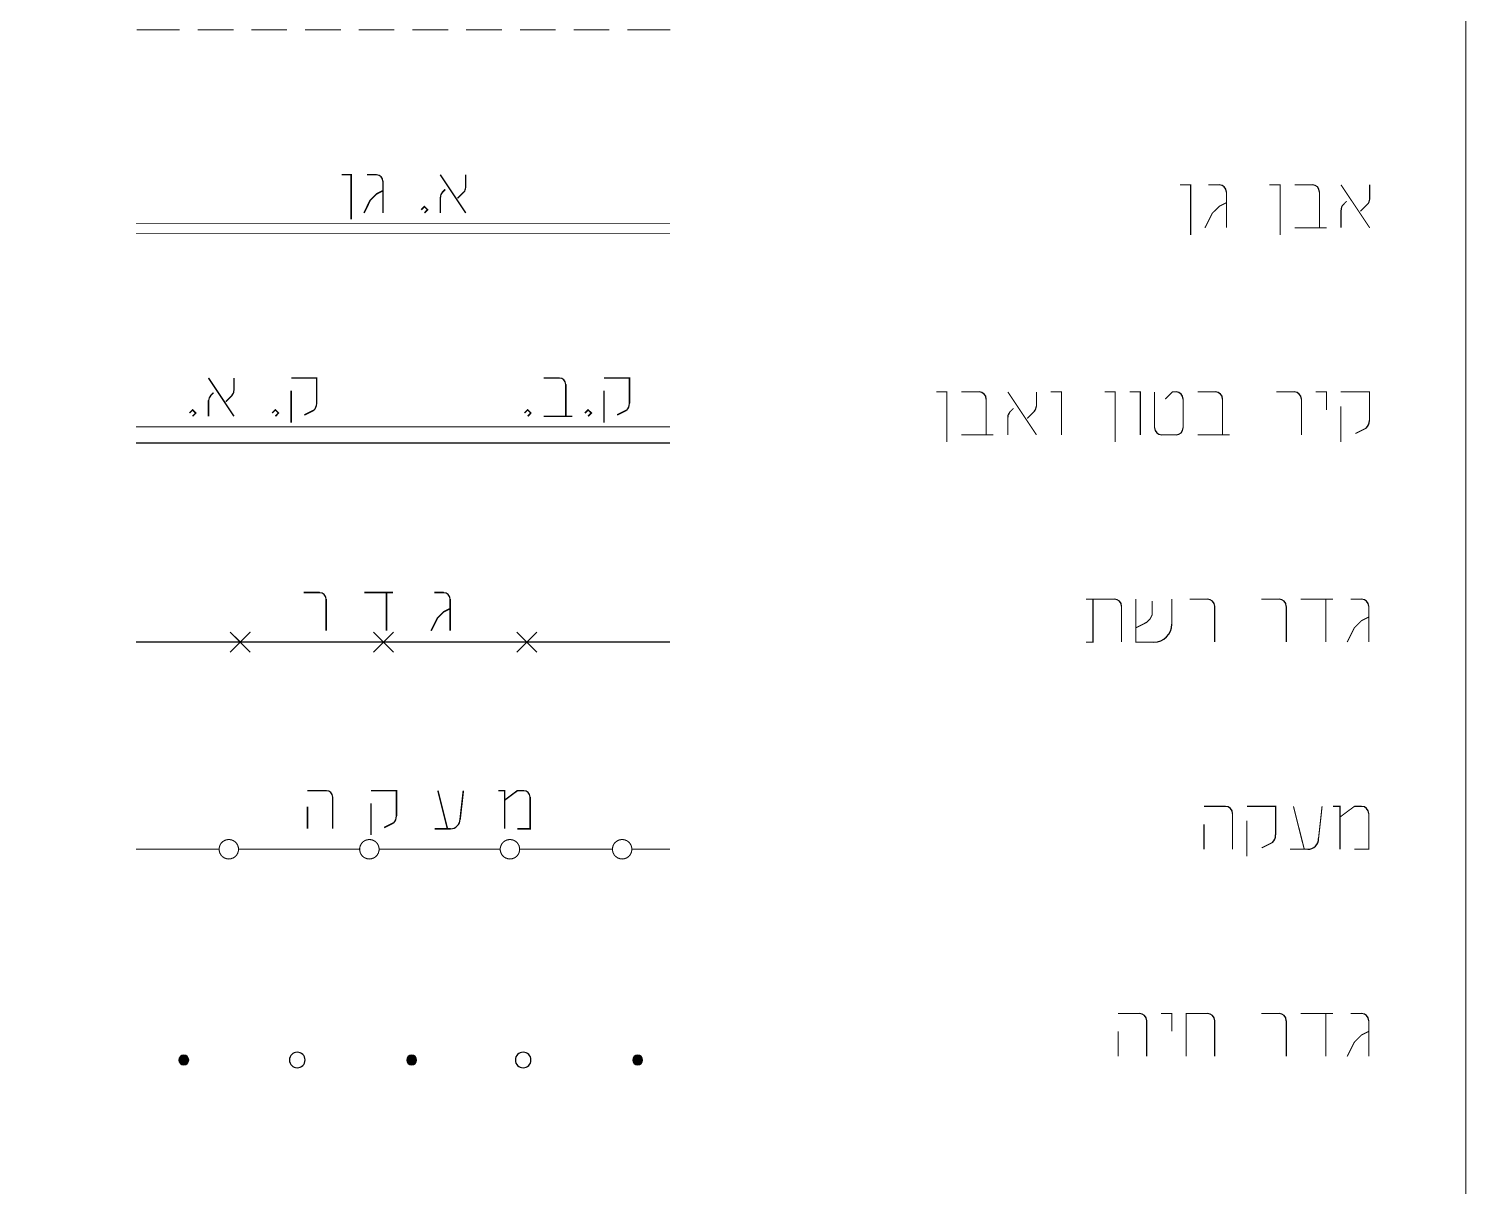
# Model space of a CAD drawing. Extents: x 489 to 720, y 1028 to 1176.
# Drawn here: x 659.46 to 674.53, y 1151.23 to 1163.37 of the extents above; entities that cross this region are included whole.
import ezdxf

# ---------------------------------------------------------------- set-up
doc = ezdxf.new("R2010")
doc.units = 0
doc.header["$MEASUREMENT"] = 0
for name, color, linetype in [('M1280', 7, 'Continuous'), ('M2408', 7, 'Continuous'), ('M2410', 7, 'Continuous'), ('M2602', 7, 'Continuous'), ('M2603', 7, 'Continuous'), ('M2802', 7, 'Continuous')]:
    doc.layers.add(name, color=color, linetype=linetype)

msp = doc.modelspace()

# ---------------------------------------------------------------- linework, layer by layer
at = {"color": 250, "linetype": 'Continuous', "ltscale": 0.045455, "const_width": 0.0158}
for points in [[(662.741, 1161.837), (662.841, 1161.837), (662.841, 1161.369)], [(663.108, 1161.837), (663.008, 1161.837)], [(663.775, 1161.837), (664.042, 1161.436)], [(664.042, 1161.703), (664.042, 1161.837)], [(662.975, 1161.436), (663.041, 1161.57), (663.108, 1161.636), (663.175, 1161.67)], [(663.175, 1161.436), (663.175, 1161.77)], [(663.828, 1161.684), (663.795, 1161.651)], [(663.955, 1161.589), (664.022, 1161.656)], [(663.575, 1161.47), (663.609, 1161.503), (663.642, 1161.47), (663.609, 1161.436)], [(663.775, 1161.603), (663.775, 1161.436)], [(661.345, 1159.705), (661.612, 1159.304)], [(661.612, 1159.571), (661.612, 1159.705)], [(662.479, 1159.438), (662.479, 1159.705), (662.212, 1159.705)], [(665.025, 1159.705), (664.858, 1159.705)], [(665.759, 1159.438), (665.759, 1159.705), (665.492, 1159.705)], [(661.397, 1159.552), (661.365, 1159.519)], [(662.212, 1159.238), (662.212, 1159.571)], [(665.092, 1159.304), (665.092, 1159.638)], [(665.492, 1159.238), (665.492, 1159.571)], [(661.345, 1159.471), (661.345, 1159.304)], [(661.526, 1159.457), (661.593, 1159.524)], [(661.145, 1159.338), (661.178, 1159.371), (661.211, 1159.338), (661.178, 1159.304)], [(662.012, 1159.338), (662.046, 1159.371), (662.079, 1159.338), (662.046, 1159.304)], [(662.35, 1159.318), (662.45, 1159.368)], [(664.658, 1159.338), (664.692, 1159.371), (664.725, 1159.338), (664.692, 1159.304)], [(664.858, 1159.304), (665.159, 1159.304)], [(665.292, 1159.338), (665.325, 1159.371), (665.359, 1159.338), (665.325, 1159.304)], [(665.629, 1159.318), (665.729, 1159.368)], [(662.511, 1157.455), (662.344, 1157.455)], [(662.978, 1157.455), (663.278, 1157.455)], [(663.211, 1157.455), (663.211, 1157.054)], [(663.812, 1157.455), (663.712, 1157.455)], [(662.578, 1157.054), (662.578, 1157.388)], [(663.679, 1157.054), (663.745, 1157.188), (663.812, 1157.254), (663.879, 1157.288)], [(663.879, 1157.054), (663.879, 1157.388)], [(662.582, 1155.378), (662.382, 1155.378)], [(662.647, 1154.978), (662.647, 1155.311)], [(663.316, 1155.111), (663.316, 1155.378), (663.049, 1155.378)], [(663.75, 1155.378), (663.85, 1154.978)], [(663.983, 1155.078), (664.017, 1155.378)], [(664.384, 1155.378), (664.45, 1155.378), (664.45, 1154.978)], [(664.65, 1155.378), (664.584, 1155.378), (664.45, 1155.278)], [(664.584, 1154.978), (664.717, 1154.978), (664.717, 1155.311)], [(662.382, 1154.978), (662.382, 1155.211)], [(663.049, 1154.911), (663.049, 1155.245)], [(663.186, 1154.99), (663.286, 1155.04)], [(663.716, 1154.978), (663.883, 1154.978)]]:
    msp.add_lwpolyline(points, dxfattribs=at)
at = {"color": 250, "linetype": 'Continuous', "ltscale": 0.045455}
for centre, radius, start, end in [((663.108, 1161.77), 0.0659, 0.0055, 90), ((663.842, 1161.603), 0.0659, 135, 180), ((663.842, 1161.603), 0.0659, 135, 180), ((663.976, 1161.703), 0.0659, 315.0055, 360.0055), ((663.976, 1161.703), 0.0659, 315.0055, 360.0055), ((665.025, 1159.638), 0.0659, 0.0055, 90), ((661.545, 1159.571), 0.0659, 315.0055, 360.0055), ((661.545, 1159.571), 0.0659, 315.0055, 360.0055), ((661.412, 1159.471), 0.0659, 135, 180), ((661.412, 1159.471), 0.0659, 135, 180), ((662.379, 1159.438), 0.1, 315.0055, 360.0055), ((662.379, 1159.438), 0.1, 315.0055, 360.0055), ((665.659, 1159.438), 0.1, 315.0055, 360.0055), ((665.659, 1159.438), 0.1, 315.0055, 360.0055), ((662.511, 1157.388), 0.0659, 0.0055, 90), ((663.812, 1157.388), 0.0659, 0.0055, 90), ((662.582, 1155.311), 0.0659, 0.0055, 90), ((664.65, 1155.311), 0.0659, 0.0055, 90), ((663.216, 1155.111), 0.1, 315.0055, 360.0055), ((663.216, 1155.111), 0.1, 315.0055, 360.0055), ((663.883, 1155.078), 0.1, 270.0055, 360)]:
    msp.add_arc(centre, radius, start, end, dxfattribs=at)
at = {"layer": 'M1280', "color": 7, "linetype": 'Continuous', "ltscale": 0.045455, "const_width": 0.0112}
for points in [[(659.466, 1175.784), (674.527, 1175.784), (674.527, 1102.952), (659.466, 1102.952)], [(671.53, 1161.732), (671.643, 1161.732), (671.643, 1161.206)], [(671.943, 1161.732), (671.83, 1161.732)], [(672.018, 1161.281), (672.018, 1161.656)], [(672.469, 1161.732), (672.582, 1161.732), (672.582, 1161.206)], [(672.919, 1161.732), (672.732, 1161.732)], [(672.994, 1161.281), (672.994, 1161.656)], [(673.219, 1161.732), (673.52, 1161.281)], [(673.52, 1161.581), (673.52, 1161.732)], [(671.793, 1161.281), (671.868, 1161.431), (671.943, 1161.506), (672.018, 1161.544)], [(673.279, 1161.56), (673.242, 1161.522)], [(673.422, 1161.454), (673.497, 1161.529)], [(673.219, 1161.469), (673.219, 1161.281)], [(672.732, 1161.281), (673.069, 1161.281)], [(668.975, 1159.559), (669.087, 1159.559), (669.087, 1159.034)], [(669.425, 1159.559), (669.237, 1159.559)], [(669.726, 1159.559), (670.026, 1159.109)], [(670.026, 1159.409), (670.026, 1159.559)], [(670.176, 1159.559), (670.288, 1159.559), (670.288, 1159.109)], [(670.74, 1159.559), (670.852, 1159.559), (670.852, 1159.034)], [(671.002, 1159.559), (671.115, 1159.559), (671.115, 1159.109)], [(671.265, 1159.559), (671.265, 1159.184)], [(671.49, 1159.559), (671.452, 1159.559), (671.377, 1159.484)], [(671.903, 1159.559), (671.716, 1159.559)], [(672.729, 1159.559), (672.541, 1159.559)], [(672.954, 1159.559), (673.067, 1159.559), (673.067, 1159.371)], [(673.517, 1159.259), (673.517, 1159.559), (673.217, 1159.559)], [(669.5, 1159.109), (669.5, 1159.484)], [(669.785, 1159.387), (669.747, 1159.349)], [(671.565, 1159.184), (671.565, 1159.484)], [(671.978, 1159.109), (671.978, 1159.484)], [(672.804, 1159.109), (672.804, 1159.484)], [(673.217, 1159.034), (673.217, 1159.409)], [(669.726, 1159.296), (669.726, 1159.109)], [(669.929, 1159.281), (670.004, 1159.356)], [(669.237, 1159.109), (669.575, 1159.109)], [(671.34, 1159.109), (671.49, 1159.109)], [(671.716, 1159.109), (672.053, 1159.109)], [(673.371, 1159.123), (673.484, 1159.179)], [(670.844, 1157.386), (670.544, 1157.386)], [(670.619, 1157.386), (670.619, 1156.936), (670.544, 1156.936)], [(670.919, 1156.936), (670.919, 1157.311)], [(671.069, 1157.386), (671.069, 1156.936), (671.257, 1156.936)], [(671.069, 1157.086), (671.182, 1157.143), (671.219, 1157.18), (671.238, 1157.218), (671.238, 1157.368)], [(671.445, 1157.123), (671.445, 1157.386)], [(671.82, 1157.386), (671.633, 1157.386)], [(671.895, 1156.936), (671.895, 1157.311)], [(672.571, 1157.386), (672.384, 1157.386)], [(672.646, 1156.936), (672.646, 1157.311)], [(672.796, 1157.386), (673.134, 1157.386)], [(673.059, 1157.386), (673.059, 1156.936)], [(673.435, 1157.386), (673.322, 1157.386)], [(673.51, 1156.936), (673.51, 1157.311)], [(673.284, 1156.936), (673.36, 1157.086), (673.435, 1157.161), (673.51, 1157.198)], [(672.008, 1155.213), (671.783, 1155.213)], [(672.534, 1154.913), (672.534, 1155.213), (672.233, 1155.213)], [(672.721, 1155.213), (672.834, 1154.763)], [(672.984, 1154.876), (673.021, 1155.213)], [(673.134, 1155.213), (673.209, 1155.213), (673.209, 1154.763)], [(673.435, 1155.213), (673.36, 1155.213), (673.209, 1155.101)], [(671.783, 1154.763), (671.783, 1155.026)], [(672.083, 1154.763), (672.083, 1155.138)], [(672.233, 1154.688), (672.233, 1155.063)], [(673.36, 1154.763), (673.51, 1154.763), (673.51, 1155.138)], [(672.388, 1154.777), (672.501, 1154.834)], [(672.684, 1154.763), (672.871, 1154.763)], [(671.107, 1153.04), (670.882, 1153.04)], [(671.182, 1152.59), (671.182, 1152.965)], [(671.333, 1153.04), (671.445, 1153.04), (671.445, 1152.853)], [(671.82, 1153.04), (671.595, 1153.04), (671.595, 1152.59)], [(671.895, 1152.59), (671.895, 1152.965)], [(672.571, 1153.04), (672.384, 1153.04)], [(672.646, 1152.59), (672.646, 1152.965)], [(672.796, 1153.04), (673.134, 1153.04)], [(673.059, 1153.04), (673.059, 1152.59)], [(673.435, 1153.04), (673.322, 1153.04)], [(673.51, 1152.59), (673.51, 1152.965)], [(670.882, 1152.59), (670.882, 1152.853)], [(673.284, 1152.59), (673.36, 1152.74), (673.435, 1152.815), (673.51, 1152.853)]]:
    msp.add_lwpolyline(points, dxfattribs=at)
at = {"layer": 'M1280', "color": 7, "linetype": 'Continuous', "ltscale": 0.045455}
for centre, radius, start, end in [((671.943, 1161.656), 0.075, 0.0055, 90), ((672.919, 1161.656), 0.075, 0.0055, 90), ((673.295, 1161.469), 0.075, 135, 180), ((673.295, 1161.469), 0.075, 135, 180), ((673.445, 1161.581), 0.075, 315.0055, 360.0055), ((673.445, 1161.581), 0.075, 315.0055, 360.0055), ((669.425, 1159.484), 0.075, 0.0055, 90), ((671.49, 1159.484), 0.075, 0.0055, 90), ((671.903, 1159.484), 0.075, 0.0055, 90), ((672.729, 1159.484), 0.075, 0.0055, 90), ((669.951, 1159.409), 0.075, 315.0055, 360.0055), ((669.951, 1159.409), 0.075, 315.0055, 360.0055), ((669.801, 1159.296), 0.075, 135, 180), ((669.801, 1159.296), 0.075, 135, 180), ((673.404, 1159.259), 0.113, 315.0055, 360.0055), ((673.404, 1159.259), 0.113, 315.0055, 360.0055), ((671.34, 1159.184), 0.075, 180.0055, 270), ((671.49, 1159.184), 0.075, 270.0055, 360), ((670.844, 1157.311), 0.075, 0.0055, 90), ((671.82, 1157.311), 0.075, 0.0055, 90), ((672.571, 1157.311), 0.075, 0.0055, 90), ((673.435, 1157.311), 0.075, 0.0055, 90), ((671.257, 1157.123), 0.188, 270.0055, 360), ((672.008, 1155.138), 0.075, 0.0055, 90), ((673.435, 1155.138), 0.075, 0.0055, 90), ((672.421, 1154.913), 0.113, 315.0055, 360.0055), ((672.421, 1154.913), 0.113, 315.0055, 360.0055), ((672.871, 1154.876), 0.113, 270.0055, 360), ((671.107, 1152.965), 0.075, 0.0055, 90), ((671.82, 1152.965), 0.075, 0.0055, 90), ((672.571, 1152.965), 0.075, 0.0055, 90), ((673.435, 1152.965), 0.075, 0.0055, 90)]:
    msp.add_arc(centre, radius, start, end, dxfattribs=at)
at = {"layer": 'M2408', "color": 7, "linetype": 'Continuous', "ltscale": 0.045455, "const_width": 0.00825}
for points in [[(660.585, 1161.323), (666.184, 1161.323)], [(660.585, 1161.223), (666.184, 1161.223)]]:
    msp.add_lwpolyline(points, dxfattribs=at)
at = {"layer": 'M2410', "color": 7, "linetype": 'Continuous', "ltscale": 0.045455, "const_width": 0.0112}
for points in [[(660.59, 1163.357), (661.043, 1163.357)], [(661.23, 1163.357), (661.607, 1163.357)], [(661.794, 1163.357), (662.169, 1163.357)], [(662.357, 1163.357), (662.733, 1163.357)], [(662.92, 1163.357), (663.295, 1163.357)], [(663.483, 1163.357), (663.859, 1163.357)], [(664.046, 1163.357), (664.421, 1163.357)], [(664.61, 1163.357), (664.985, 1163.357)], [(665.172, 1163.357), (665.549, 1163.357)], [(665.736, 1163.357), (666.188, 1163.357)]]:
    msp.add_lwpolyline(points, dxfattribs=at)
at = {"layer": 'M2602', "color": 18, "linetype": 'Continuous', "ltscale": 0.045455, "const_width": 0.012}
for points in [[(666.183, 1159.194), (660.584, 1159.194)], [(666.183, 1159.023), (660.584, 1159.023)]]:
    msp.add_lwpolyline(points, dxfattribs=at)
at = {"layer": 'M2603', "color": 136, "linetype": 'Continuous', "ltscale": 0.045455, "const_width": 0.0123}
for points in [[(661.572, 1156.829), (661.784, 1157.041)], [(661.572, 1157.041), (661.784, 1156.829)], [(661.572, 1157.041), (661.678, 1156.936), (661.784, 1157.041)], [(663.074, 1156.829), (663.286, 1157.041)], [(663.074, 1157.041), (663.286, 1156.829)], [(663.074, 1157.041), (663.179, 1156.936), (663.286, 1157.041)], [(664.576, 1156.829), (664.787, 1157.041)], [(664.576, 1157.041), (664.787, 1156.829)], [(664.576, 1157.041), (664.682, 1156.936), (664.787, 1157.041)], [(660.584, 1156.936), (666.183, 1156.936)]]:
    msp.add_lwpolyline(points, dxfattribs=at)
at = {"layer": 'M2603', "color": 7, "linetype": 'Continuous', "ltscale": 0.045455, "const_width": 0.0112}
for points in [[(661.659, 1154.763), (661.659, 1154.757), (661.659, 1154.752), (661.658, 1154.746), (661.657, 1154.74), (661.655, 1154.735), (661.653, 1154.729), (661.652, 1154.724), (661.65, 1154.719), (661.646, 1154.714), (661.644, 1154.709), (661.641, 1154.704), (661.637, 1154.699), (661.634, 1154.695), (661.629, 1154.691), (661.626, 1154.687), (661.621, 1154.684), (661.617, 1154.68), (661.612, 1154.677), (661.607, 1154.674), (661.602, 1154.671), (661.596, 1154.669), (661.591, 1154.668), (661.586, 1154.665), (661.58, 1154.664), (661.575, 1154.663), (661.569, 1154.662), (661.563, 1154.662), (661.558, 1154.661), (661.552, 1154.662), (661.546, 1154.662), (661.541, 1154.663), (661.535, 1154.664), (661.529, 1154.665), (661.524, 1154.668), (661.519, 1154.669), (661.513, 1154.671), (661.509, 1154.674), (661.503, 1154.677), (661.499, 1154.68), (661.494, 1154.684), (661.49, 1154.687), (661.486, 1154.691), (661.482, 1154.695), (661.478, 1154.699), (661.475, 1154.704), (661.471, 1154.709), (661.469, 1154.714), (661.466, 1154.719), (661.463, 1154.724), (661.462, 1154.729), (661.46, 1154.735), (661.459, 1154.74), (661.458, 1154.746), (661.457, 1154.752), (661.457, 1154.757), (661.457, 1154.763), (661.457, 1154.769), (661.457, 1154.774), (661.458, 1154.78), (661.459, 1154.786), (661.46, 1154.791), (661.462, 1154.797), (661.463, 1154.802), (661.466, 1154.807), (661.469, 1154.812), (661.471, 1154.818), (661.475, 1154.822), (661.478, 1154.827), (661.482, 1154.831), (661.486, 1154.835), (661.49, 1154.839), (661.494, 1154.843), (661.499, 1154.846), (661.503, 1154.849), (661.509, 1154.852), (661.513, 1154.855), (661.519, 1154.857), (661.524, 1154.859), (661.529, 1154.861), (661.535, 1154.862), (661.541, 1154.863), (661.546, 1154.864), (661.552, 1154.864), (661.558, 1154.864), (661.563, 1154.864), (661.569, 1154.864), (661.575, 1154.863), (661.58, 1154.862), (661.586, 1154.861), (661.591, 1154.859), (661.596, 1154.857), (661.602, 1154.855), (661.607, 1154.852), (661.612, 1154.849), (661.617, 1154.846), (661.621, 1154.843), (661.626, 1154.839), (661.629, 1154.835), (661.634, 1154.831), (661.637, 1154.827), (661.641, 1154.822), (661.644, 1154.818), (661.646, 1154.812), (661.65, 1154.807), (661.652, 1154.802), (661.653, 1154.797), (661.655, 1154.791), (661.657, 1154.786), (661.658, 1154.78), (661.659, 1154.774), (661.659, 1154.769), (661.659, 1154.763), (662.676, 1154.763), (662.93, 1154.763)], [(663.134, 1154.763), (663.133, 1154.757), (663.133, 1154.752), (663.132, 1154.746), (663.13, 1154.74), (663.129, 1154.735), (663.127, 1154.729), (663.126, 1154.724), (663.124, 1154.719), (663.12, 1154.714), (663.118, 1154.709), (663.115, 1154.704), (663.111, 1154.699), (663.108, 1154.695), (663.103, 1154.691), (663.1, 1154.687), (663.095, 1154.684), (663.091, 1154.68), (663.086, 1154.677), (663.08, 1154.674), (663.076, 1154.671), (663.07, 1154.669), (663.066, 1154.668), (663.06, 1154.665), (663.054, 1154.664), (663.049, 1154.663), (663.043, 1154.662), (663.037, 1154.662), (663.032, 1154.661), (663.026, 1154.662), (663.02, 1154.662), (663.015, 1154.663), (663.009, 1154.664), (663.003, 1154.665), (662.997, 1154.668), (662.993, 1154.669), (662.987, 1154.671), (662.983, 1154.674), (662.977, 1154.677), (662.972, 1154.68), (662.968, 1154.684), (662.963, 1154.687), (662.96, 1154.691), (662.955, 1154.695), (662.952, 1154.699), (662.949, 1154.704), (662.945, 1154.709), (662.943, 1154.714), (662.94, 1154.719), (662.937, 1154.724), (662.936, 1154.729), (662.934, 1154.735), (662.933, 1154.74), (662.932, 1154.746), (662.93, 1154.752), (662.93, 1154.757), (662.93, 1154.763), (662.93, 1154.769), (662.93, 1154.774), (662.932, 1154.78), (662.933, 1154.786), (662.934, 1154.791), (662.936, 1154.797), (662.937, 1154.802), (662.94, 1154.807), (662.943, 1154.812), (662.945, 1154.818), (662.949, 1154.822), (662.952, 1154.827), (662.955, 1154.831), (662.96, 1154.835), (662.963, 1154.839), (662.968, 1154.843), (662.972, 1154.846), (662.977, 1154.849), (662.983, 1154.852), (662.987, 1154.855), (662.993, 1154.857), (662.997, 1154.859), (663.003, 1154.861), (663.009, 1154.862), (663.015, 1154.863), (663.02, 1154.864), (663.026, 1154.864), (663.032, 1154.864), (663.037, 1154.864), (663.043, 1154.864), (663.049, 1154.863), (663.054, 1154.862), (663.06, 1154.861), (663.066, 1154.859), (663.07, 1154.857), (663.076, 1154.855), (663.08, 1154.852), (663.086, 1154.849), (663.091, 1154.846), (663.095, 1154.843), (663.1, 1154.839), (663.103, 1154.835), (663.108, 1154.831), (663.111, 1154.827), (663.115, 1154.822), (663.118, 1154.818), (663.12, 1154.812), (663.124, 1154.807), (663.126, 1154.802), (663.127, 1154.797), (663.129, 1154.791), (663.13, 1154.786), (663.132, 1154.78), (663.133, 1154.774), (663.133, 1154.769), (663.134, 1154.763), (664.15, 1154.763), (664.404, 1154.763)], [(664.607, 1154.763), (664.607, 1154.757), (664.607, 1154.752), (664.605, 1154.746), (664.604, 1154.74), (664.603, 1154.735), (664.602, 1154.729), (664.6, 1154.724), (664.597, 1154.719), (664.594, 1154.714), (664.592, 1154.709), (664.588, 1154.704), (664.585, 1154.699), (664.582, 1154.695), (664.577, 1154.691), (664.574, 1154.687), (664.569, 1154.684), (664.565, 1154.68), (664.56, 1154.677), (664.554, 1154.674), (664.55, 1154.671), (664.544, 1154.669), (664.54, 1154.668), (664.534, 1154.665), (664.528, 1154.664), (664.522, 1154.663), (664.517, 1154.662), (664.511, 1154.662), (664.505, 1154.661), (664.5, 1154.662), (664.494, 1154.662), (664.488, 1154.663), (664.483, 1154.664), (664.477, 1154.665), (664.472, 1154.668), (664.467, 1154.669), (664.461, 1154.671), (664.457, 1154.674), (664.452, 1154.677), (664.446, 1154.68), (664.442, 1154.684), (664.438, 1154.687), (664.434, 1154.691), (664.429, 1154.695), (664.426, 1154.699), (664.422, 1154.704), (664.419, 1154.709), (664.417, 1154.714), (664.415, 1154.719), (664.411, 1154.724), (664.41, 1154.729), (664.408, 1154.735), (664.407, 1154.74), (664.405, 1154.746), (664.404, 1154.752), (664.404, 1154.757), (664.404, 1154.763), (664.404, 1154.769), (664.404, 1154.774), (664.405, 1154.78), (664.407, 1154.786), (664.408, 1154.791), (664.41, 1154.797), (664.411, 1154.802), (664.415, 1154.807), (664.417, 1154.812), (664.419, 1154.818), (664.422, 1154.822), (664.426, 1154.827), (664.429, 1154.831), (664.434, 1154.835), (664.438, 1154.839), (664.442, 1154.843), (664.446, 1154.846), (664.452, 1154.849), (664.457, 1154.852), (664.461, 1154.855), (664.467, 1154.857), (664.472, 1154.859), (664.477, 1154.861), (664.483, 1154.862), (664.488, 1154.863), (664.494, 1154.864), (664.5, 1154.864), (664.505, 1154.864), (664.511, 1154.864), (664.517, 1154.864), (664.522, 1154.863), (664.528, 1154.862), (664.534, 1154.861), (664.54, 1154.859), (664.544, 1154.857), (664.55, 1154.855), (664.554, 1154.852), (664.56, 1154.849), (664.565, 1154.846), (664.569, 1154.843), (664.574, 1154.839), (664.577, 1154.835), (664.582, 1154.831), (664.585, 1154.827), (664.588, 1154.822), (664.592, 1154.818), (664.594, 1154.812), (664.597, 1154.807), (664.6, 1154.802), (664.602, 1154.797), (664.603, 1154.791), (664.604, 1154.786), (664.605, 1154.78), (664.607, 1154.774), (664.607, 1154.769), (664.607, 1154.763), (665.58, 1154.763)], [(666.183, 1154.763), (665.784, 1154.763), (665.784, 1154.757), (665.783, 1154.752), (665.782, 1154.746), (665.78, 1154.74), (665.779, 1154.735), (665.778, 1154.729), (665.776, 1154.724), (665.774, 1154.719), (665.771, 1154.714), (665.768, 1154.709), (665.765, 1154.704), (665.761, 1154.699), (665.758, 1154.695), (665.754, 1154.691), (665.75, 1154.687), (665.745, 1154.684), (665.741, 1154.68), (665.736, 1154.677), (665.732, 1154.674), (665.726, 1154.671), (665.721, 1154.669), (665.716, 1154.668), (665.71, 1154.665), (665.704, 1154.664), (665.699, 1154.663), (665.693, 1154.662), (665.687, 1154.662), (665.682, 1154.661), (665.676, 1154.662), (665.67, 1154.662), (665.665, 1154.663), (665.659, 1154.664), (665.654, 1154.665), (665.649, 1154.668), (665.643, 1154.669), (665.637, 1154.671), (665.633, 1154.674), (665.628, 1154.677), (665.624, 1154.68), (665.619, 1154.684), (665.615, 1154.687), (665.61, 1154.691), (665.607, 1154.695), (665.602, 1154.699), (665.599, 1154.704), (665.595, 1154.709), (665.593, 1154.714), (665.591, 1154.719), (665.588, 1154.724), (665.586, 1154.729), (665.584, 1154.735), (665.583, 1154.74), (665.582, 1154.746), (665.58, 1154.752), (665.58, 1154.757), (665.58, 1154.763), (665.58, 1154.769), (665.58, 1154.774), (665.582, 1154.78), (665.583, 1154.786), (665.584, 1154.791), (665.586, 1154.797), (665.588, 1154.802), (665.591, 1154.807), (665.593, 1154.812), (665.595, 1154.818), (665.599, 1154.822), (665.602, 1154.827), (665.607, 1154.831), (665.61, 1154.835), (665.615, 1154.839), (665.619, 1154.843), (665.624, 1154.846), (665.628, 1154.849), (665.633, 1154.852), (665.637, 1154.855), (665.643, 1154.857), (665.649, 1154.859), (665.654, 1154.861), (665.659, 1154.862), (665.665, 1154.863), (665.67, 1154.864), (665.676, 1154.864), (665.682, 1154.864), (665.687, 1154.864), (665.693, 1154.864), (665.699, 1154.863), (665.704, 1154.862), (665.71, 1154.861), (665.716, 1154.859), (665.721, 1154.857), (665.726, 1154.855), (665.732, 1154.852), (665.736, 1154.849), (665.741, 1154.846), (665.745, 1154.843), (665.75, 1154.839), (665.754, 1154.835), (665.758, 1154.831), (665.761, 1154.827), (665.765, 1154.822), (665.768, 1154.818), (665.771, 1154.812), (665.774, 1154.807), (665.776, 1154.802), (665.778, 1154.797), (665.779, 1154.791), (665.78, 1154.786), (665.782, 1154.78), (665.783, 1154.774), (665.784, 1154.769), (665.784, 1154.763), (666.026, 1154.763)], [(660.584, 1154.763), (661.457, 1154.763)]]:
    msp.add_lwpolyline(points, dxfattribs=at)
at = {"layer": 'M2802', "color": 92, "linetype": 'Continuous', "ltscale": 0.045455, "const_width": 0.01}
for points in [[(661.034, 1152.552), (661.086, 1152.604)], [(661.034, 1152.556), (661.082, 1152.604)], [(661.035, 1152.543), (661.095, 1152.603)], [(661.035, 1152.547), (661.091, 1152.603)], [(661.035, 1152.561), (661.077, 1152.603)], [(661.036, 1152.539), (661.099, 1152.602)], [(661.036, 1152.566), (661.071, 1152.602)], [(661.037, 1152.536), (661.102, 1152.601)], [(661.038, 1152.532), (661.105, 1152.599)], [(661.04, 1152.529), (661.109, 1152.598)], [(661.04, 1152.574), (661.063, 1152.598)], [(663.425, 1152.552), (663.477, 1152.604)], [(663.425, 1152.556), (663.472, 1152.604)], [(663.425, 1152.543), (663.485, 1152.603)], [(663.425, 1152.547), (663.48, 1152.603)], [(663.425, 1152.561), (663.467, 1152.603)], [(663.426, 1152.539), (663.488, 1152.602)], [(663.426, 1152.566), (663.461, 1152.602)], [(663.427, 1152.536), (663.492, 1152.601)], [(663.428, 1152.532), (663.495, 1152.599)], [(663.429, 1152.529), (663.499, 1152.598)], [(663.429, 1152.574), (663.454, 1152.598)], [(665.793, 1152.552), (665.845, 1152.604)], [(665.793, 1152.556), (665.841, 1152.604)], [(665.793, 1152.547), (665.85, 1152.603)], [(665.794, 1152.543), (665.854, 1152.603)], [(665.794, 1152.561), (665.836, 1152.603)], [(665.795, 1152.539), (665.858, 1152.602)], [(665.795, 1152.566), (665.83, 1152.602)], [(665.796, 1152.536), (665.861, 1152.601)], [(665.797, 1152.532), (665.865, 1152.599)], [(665.797, 1152.574), (665.822, 1152.598)], [(665.799, 1152.529), (665.867, 1152.598)], [(661.041, 1152.527), (661.111, 1152.597)], [(661.043, 1152.523), (661.115, 1152.595)], [(661.044, 1152.521), (661.117, 1152.593)], [(661.046, 1152.519), (661.119, 1152.591)], [(661.049, 1152.516), (661.121, 1152.589)], [(661.051, 1152.514), (661.124, 1152.587)], [(661.053, 1152.512), (661.126, 1152.585)], [(661.057, 1152.51), (661.128, 1152.581)], [(661.059, 1152.509), (661.129, 1152.579)], [(661.061, 1152.506), (661.132, 1152.577)], [(661.065, 1152.505), (661.133, 1152.573)], [(661.068, 1152.504), (661.134, 1152.57)], [(661.071, 1152.503), (661.135, 1152.566)], [(661.075, 1152.502), (661.136, 1152.563)], [(661.078, 1152.502), (661.136, 1152.56)], [(661.083, 1152.501), (661.137, 1152.555)], [(661.087, 1152.501), (661.137, 1152.551)], [(661.092, 1152.502), (661.136, 1152.546)], [(661.097, 1152.502), (661.136, 1152.54)], [(661.104, 1152.504), (661.134, 1152.534)], [(661.113, 1152.509), (661.129, 1152.524)], [(663.432, 1152.527), (663.501, 1152.597)], [(663.433, 1152.523), (663.504, 1152.595)], [(663.435, 1152.521), (663.507, 1152.593)], [(663.436, 1152.519), (663.509, 1152.591)], [(663.438, 1152.516), (663.511, 1152.589)], [(663.441, 1152.514), (663.513, 1152.587)], [(663.444, 1152.512), (663.516, 1152.585)], [(663.446, 1152.51), (663.518, 1152.581)], [(663.449, 1152.509), (663.519, 1152.579)], [(663.452, 1152.506), (663.521, 1152.577)], [(663.454, 1152.505), (663.522, 1152.573)], [(663.458, 1152.504), (663.524, 1152.57)], [(663.461, 1152.503), (663.525, 1152.566)], [(663.465, 1152.502), (663.526, 1152.563)], [(663.469, 1152.502), (663.527, 1152.56)], [(663.472, 1152.501), (663.527, 1152.555)], [(663.477, 1152.501), (663.527, 1152.551)], [(663.482, 1152.502), (663.527, 1152.546)], [(663.487, 1152.502), (663.526, 1152.54)], [(663.494, 1152.504), (663.524, 1152.534)], [(663.503, 1152.509), (663.519, 1152.524)], [(665.8, 1152.527), (665.87, 1152.597)], [(665.802, 1152.523), (665.872, 1152.595)], [(665.803, 1152.521), (665.876, 1152.593)], [(665.805, 1152.519), (665.878, 1152.591)], [(665.808, 1152.516), (665.88, 1152.589)], [(665.81, 1152.514), (665.883, 1152.587)], [(665.812, 1152.512), (665.885, 1152.585)], [(665.815, 1152.51), (665.886, 1152.581)], [(665.818, 1152.509), (665.888, 1152.579)], [(665.82, 1152.506), (665.89, 1152.577)], [(665.824, 1152.505), (665.892, 1152.573)], [(665.827, 1152.504), (665.893, 1152.57)], [(665.83, 1152.503), (665.894, 1152.566)], [(665.834, 1152.502), (665.895, 1152.563)], [(665.837, 1152.502), (665.895, 1152.56)], [(665.842, 1152.501), (665.896, 1152.555)], [(665.846, 1152.501), (665.896, 1152.551)], [(665.851, 1152.502), (665.895, 1152.546)], [(665.857, 1152.502), (665.894, 1152.54)], [(665.863, 1152.504), (665.893, 1152.534)], [(665.872, 1152.509), (665.888, 1152.524)]]:
    msp.add_lwpolyline(points, dxfattribs=at)
at = {"layer": 'M2802', "color": 92, "linetype": 'Continuous', "ltscale": 0.045455}
for centre, radius, start, end in [((661.086, 1152.552), 0.0511, 90, 270), ((661.086, 1152.552), 0.0511, 270, 450), ((662.275, 1152.553), 0.0818, 90, 270), ((662.275, 1152.553), 0.0818, 270, 450), ((663.476, 1152.552), 0.0511, 90, 270), ((663.476, 1152.552), 0.0511, 270, 450), ((664.644, 1152.553), 0.0818, 90, 270), ((664.644, 1152.553), 0.0818, 270, 450), ((665.844, 1152.552), 0.0511, 90, 270), ((665.844, 1152.552), 0.0511, 270, 450)]:
    msp.add_arc(centre, radius, start, end, dxfattribs=at)

doc.saveas('drawing.dxf')
